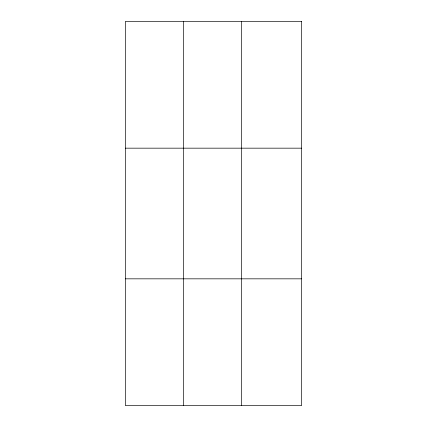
<?xml version="1.0" encoding="UTF-8"?>
<svg xmlns="http://www.w3.org/2000/svg" width="427" height="427" viewBox="0 0 427 427"><rect width="100%" height="100%" fill="white"/><g stroke="black" fill="none" stroke-linecap="round" stroke-linejoin="round"><path stroke-width="0.64" d="M183.562 405.65L183.562 21.35M241.677 405.65L241.677 21.35M125.453 148.169L301.547 148.169M125.453 278.831L301.547 278.831M301.547 21.35L301.547 405.65L125.453 405.65L125.453 21.35L301.547 21.35"/></g></svg>
